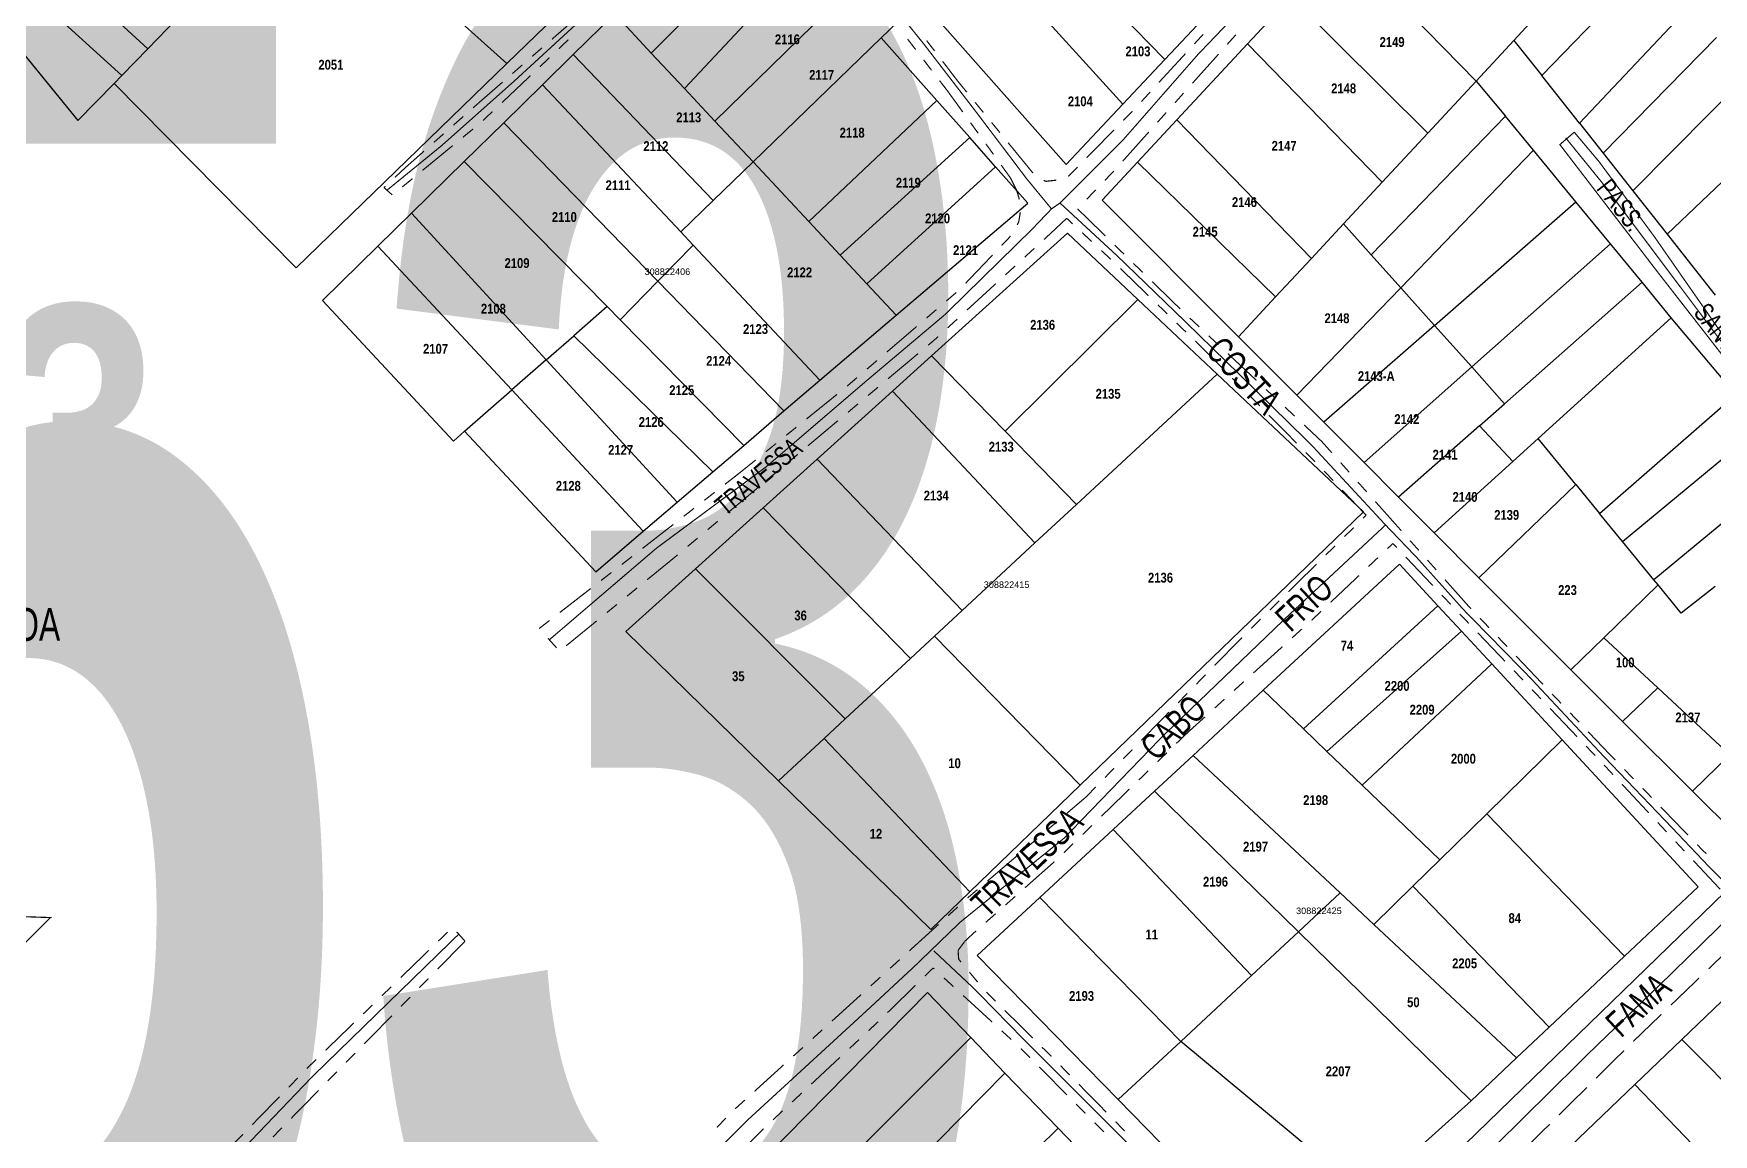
# Model space of a CAD drawing. Extents: x 204296 to 206006, y 4860262 to 4862155.
# Drawn here: x 205171.4 to 205428.5, y 4860893.6 to 4861062.1 of the extents above; entities that cross this region are included whole.
import ezdxf
from ezdxf.enums import TextEntityAlignment as Align

# ---------------------------------------------------------------- set-up
doc = ezdxf.new("R2010")
doc.units = 0
doc.header["$LTSCALE"] = 1.5
doc.header["$MEASUREMENT"] = 0
doc.linetypes.add('TRACO_25', pattern=[8, 3, -1, 1, -1, 1, -1])
for name, color, linetype in [('CD-MALHA-LOTES', 40, 'CONTINUOUS'), ('CD_TXT_QUADRA', 7, 'CONTINUOUS'), ('LM-TXT-LSF', 7, 'CONTINUOUS'), ('RU-QUADRAS', 6, 'CONTINUOUS'), ('SV-EIXO-RUA-N-PAV', 6, 'CONTINUOUS'), ('SV-EIXO-RUA-PAV', 20, 'CONTINUOUS'), ('SV-RUA-NAO-PAV-S-GUIA-C-GUIA', 7, 'CONTINUOUS'), ('SV-RUA-PAVIM-S-GUIA-C-GUIA', 7, 'CONTINUOUS'), ('SV-TXT-RUA-N-PAV-S-GUIA-C-GUIA', 7, 'CONTINUOUS'), ('SV-TXT-RUA-PAV-S-GUIA-C-GUIA', 7, 'CONTINUOUS'), ('Th_NmrPot', 1, 'CONTINUOUS')]:
    doc.layers.add(name, color=color, linetype=linetype)
doc.styles.add('3088-22-2D_TXT$0$ARIAL', font='ARIAL.TTF')
doc.styles.add('ARIAL', font='ARIAL.TTF')
doc.styles.add('MONOTXT', font='ARIAL.TTF', dxfattribs={"height": 0.2})
doc.styles.get("Standard").update_dxf_attribs({"font": 'swisscbo.ttf'})

msp = doc.modelspace()

# ---------------------------------------------------------------- linework, layer by layer
at = {"layer": 'CD-MALHA-LOTES', "linetype": 'Continuous'}
for p, q in [((205243.87, 4861057.56), (205213.38, 4861084.94)), ((205402.3, 4861055.69), (205429.81, 4861084.16)), ((205321.6, 4861081.66), (205344.6, 4861058.15)), ((205167.79, 4861079.15), (205188.92, 4861059.8)), ((205265.97, 4861059.13), (205286.12, 4861079.33)), ((205316.05, 4861075.62), (205338.17, 4861051.31)), ((205392.23, 4861054.83), (205371.57, 4861075.95)), ((205163.9, 4861074.83), (205184.92, 4861055.68)), ((205290.48, 4861074.48), (205271.06, 4861053.69)), ((205410.21, 4861074.31), (205398, 4861061.08)), ((205431.5, 4861073.26), (205408.05, 4861048.41)), ((205160.27, 4861070.8), (205178.23, 4861048.81)), ((205275.7, 4861048.73), (205296.29, 4861068.84)), ((205243.87, 4861057.56), (205254.26, 4861067.66)), ((205307.77, 4861066.62), (205329.47, 4861042.06)), ((205363.88, 4861067.69), (205357.26, 4861060.57)), ((205363.88, 4861067.69), (205384.84, 4861046.87)), ((205188.92, 4861059.8), (205193.37, 4861064.37)), ((205260.38, 4861065.12), (205254.04, 4861058.9)), ((205260.38, 4861065.12), (205265.97, 4861059.13)), ((205301.18, 4861061.47), (205303.67, 4861063.88)), ((205344.6, 4861058.15), (205350.47, 4861064.39)), ((205301.18, 4861061.47), (205281.55, 4861042.47)), ((205309.68, 4861051.87), (205301.18, 4861061.47)), ((205357.26, 4861060.57), (205346.43, 4861048.93)), ((205357.26, 4861060.57), (205377.86, 4861039.37)), ((205392.23, 4861054.83), (205398, 4861061.08)), ((205398, 4861061.08), (205402.3, 4861055.69)), ((205429.01, 4861061.52), (205411.68, 4861043.81)), ((205184.92, 4861055.68), (205188.92, 4861059.8)), ((205211.64, 4861026.24), (205243.87, 4861057.56)), ((205254.04, 4861058.9), (205249.32, 4861054.28)), ((205254.04, 4861058.9), (205275.46, 4861036.57)), ((205271.06, 4861053.69), (205265.97, 4861059.13)), ((205338.17, 4861051.31), (205344.6, 4861058.15)), ((205184.92, 4861055.68), (205183.77, 4861054.5)), ((205408.05, 4861048.41), (205402.3, 4861055.69)), ((205434.13, 4861056.13), (205416.24, 4861038.04)), ((205178.23, 4861048.81), (205183.77, 4861054.5)), ((205183.77, 4861054.5), (205211.64, 4861026.24)), ((205249.32, 4861054.28), (205243.42, 4861048.48)), ((205270.48, 4861031.75), (205249.32, 4861054.28)), ((205275.7, 4861048.73), (205271.06, 4861053.69)), ((205384.84, 4861046.87), (205392.23, 4861054.83)), ((205392.23, 4861054.83), (205396.75, 4861049.47)), ((205309.68, 4861051.87), (205290.09, 4861033.34)), ((205314.72, 4861046.19), (205309.68, 4861051.87)), ((205329.47, 4861042.06), (205338.17, 4861051.31)), ((205243.42, 4861048.48), (205237.36, 4861042.55)), ((205243.42, 4861048.48), (205267, 4861024.21)), ((205281.55, 4861042.47), (205275.7, 4861048.73)), ((205346.43, 4861048.93), (205340.4, 4861042.45)), ((205367.02, 4861027.7), (205346.43, 4861048.93)), ((205396.75, 4861049.47), (205376.18, 4861028.26)), ((205401.02, 4861044.26), (205396.75, 4861049.47)), ((205408.05, 4861048.41), (205411.68, 4861043.81)), ((205440.45, 4861049.48), (205421.47, 4861031.4)), ((205294.89, 4861028.2), (205314.72, 4861046.19)), ((205318.68, 4861041.72), (205314.72, 4861046.19)), ((205377.86, 4861039.37), (205384.84, 4861046.87)), ((205237.36, 4861042.55), (205229.28, 4861034.62)), ((205259.21, 4861020.34), (205237.36, 4861042.55)), ((205275.46, 4861036.57), (205281.55, 4861042.47)), ((205281.55, 4861042.47), (205290.09, 4861033.34)), ((205340.4, 4861042.45), (205335, 4861036.64)), ((205361.54, 4861021.8), (205340.4, 4861042.45)), ((205380.7, 4861023.21), (205401.02, 4861044.26)), ((205407.5, 4861036.37), (205401.02, 4861044.26)), ((205411.68, 4861043.81), (205416.24, 4861038.04)), ((205298.98, 4861023.83), (205318.68, 4861041.72)), ((205323.59, 4861036.18), (205318.68, 4861041.72)), ((205371.95, 4861033), (205377.86, 4861039.37)), ((205416.24, 4861038.04), (205421.47, 4861031.4)), ((205229.28, 4861034.62), (205224.14, 4861029.58)), ((205229.28, 4861034.62), (205249.91, 4861012.19)), ((205275.46, 4861036.57), (205270.48, 4861031.75)), ((205303.48, 4861019.02), (205323.59, 4861036.18)), ((205335, 4861036.64), (205355.88, 4861015.71)), ((205385.86, 4861017.44), (205407.5, 4861036.37)), ((205412.78, 4861029.93), (205407.5, 4861036.37)), ((205290.09, 4861033.34), (205294.89, 4861028.2)), ((205371.95, 4861033), (205367.02, 4861027.7)), ((205376.18, 4861028.26), (205371.95, 4861033)), ((205224.14, 4861029.58), (205215.64, 4861021.25)), ((205244.64, 4861007.57), (205224.14, 4861029.58)), ((205267, 4861024.21), (205272.38, 4861029.72)), ((205272.38, 4861029.72), (205270.48, 4861031.75)), ((205291.8, 4861009.04), (205272.38, 4861029.72)), ((205329.71, 4861031.55), (205308.89, 4861012.77)), ((205340.45, 4861021.43), (205329.71, 4861031.55)), ((205391.55, 4861011.08), (205412.78, 4861029.93)), ((205417.62, 4861024.04), (205412.78, 4861029.93)), ((205421.47, 4861031.4), (205428.83, 4861022.08)), ((205294.89, 4861028.2), (205298.98, 4861023.83)), ((205367.02, 4861027.7), (205361.54, 4861021.8)), ((205380.7, 4861023.21), (205376.18, 4861028.26)), ((205267, 4861024.21), (205261.22, 4861018.29)), ((205286.29, 4861004.34), (205267, 4861024.21)), ((205298.98, 4861023.83), (205303.48, 4861019.02)), ((205361.54, 4861021.8), (205355.88, 4861015.71)), ((205380.7, 4861023.21), (205364.81, 4861006.75)), ((205385.86, 4861017.44), (205380.7, 4861023.21)), ((205417.62, 4861024.04), (205396.57, 4861005.46)), ((205422.1, 4861018.58), (205417.62, 4861024.04)), ((205215.64, 4861021.25), (205235.7, 4860999.74)), ((205259.21, 4861020.34), (205254.12, 4861015.87)), ((205259.21, 4861020.34), (205261.22, 4861018.29)), ((205291.8, 4861009.04), (205303.48, 4861019.02)), ((205320.13, 4861001.26), (205340.45, 4861021.43)), ((205352.6, 4861009.99), (205340.45, 4861021.43)), ((205261.22, 4861018.29), (205280.13, 4860999.08)), ((205385.86, 4861017.44), (205368.91, 4861002.63)), ((205391.55, 4861011.08), (205385.86, 4861017.44)), ((205401.72, 4861000.11), (205422.1, 4861018.58)), ((205431.98, 4861006.86), (205422.1, 4861018.58)), ((205249.91, 4861012.19), (205254.12, 4861015.87)), ((205254.12, 4861015.87), (205275.4, 4860995.05)), ((205355.88, 4861015.71), (205364.81, 4861006.75)), ((205249.91, 4861012.19), (205244.64, 4861007.57)), ((205269.96, 4860990.4), (205249.91, 4861012.19)), ((205308.89, 4861012.77), (205302.9, 4861007.37)), ((205308.89, 4861012.77), (205320.13, 4861001.26)), ((205286.29, 4861004.34), (205291.8, 4861009.04)), ((205331.08, 4860990.04), (205352.6, 4861009.99)), ((205375, 4860988.89), (205352.6, 4861009.99)), ((205391.55, 4861011.08), (205375.07, 4860996.46)), ((205396.57, 4861005.46), (205391.55, 4861011.08)), ((205237.41, 4861001.24), (205244.64, 4861007.57)), ((205264.76, 4860985.96), (205244.64, 4861007.57)), ((205302.9, 4861007.37), (205291.39, 4860996.99)), ((205302.9, 4861007.37), (205324.71, 4860984.14)), ((205364.81, 4861006.75), (205368.91, 4861002.63)), ((205411.1, 4860988.67), (205431.98, 4861006.86)), ((205280.13, 4860999.08), (205286.29, 4861004.34)), ((205392.73, 4861002.07), (205396.57, 4861005.46)), ((205235.7, 4860999.74), (205237.41, 4861001.24)), ((205237.41, 4861001.24), (205257.47, 4860979.73)), ((205331.08, 4860990.04), (205320.13, 4861001.26)), ((205368.91, 4861002.63), (205375.07, 4860996.46)), ((205392.73, 4861002.07), (205380.35, 4860991.16)), ((205397.86, 4860996.61), (205392.73, 4861002.07)), ((205414.65, 4860984.34), (205436.05, 4861002.08)), ((205275.4, 4860995.05), (205280.13, 4860999.08)), ((205401.72, 4861000.11), (205397.86, 4860996.61)), ((205407.48, 4860993.09), (205401.72, 4861000.11)), ((205291.39, 4860996.99), (205283.11, 4860989.52)), ((205291.39, 4860996.99), (205313.58, 4860973.82)), ((205375.07, 4860996.46), (205380.35, 4860991.16)), ((205397.86, 4860996.61), (205385.81, 4860985.68)), ((205440.93, 4860996.33), (205419.44, 4860978.5)), ((205269.96, 4860990.4), (205275.4, 4860995.05)), ((205380.35, 4860991.16), (205385.81, 4860985.68)), ((205407.48, 4860993.09), (205392.65, 4860978.82)), ((205407.48, 4860993.09), (205411.1, 4860988.67)), ((205264.76, 4860985.96), (205269.96, 4860990.4)), ((205283.11, 4860989.52), (205272.76, 4860980.19)), ((205283.11, 4860989.52), (205305.65, 4860966.47)), ((205324.71, 4860984.14), (205331.08, 4860990.04)), ((205331.64, 4860947.05), (205375, 4860988.89)), ((205414.65, 4860984.34), (205411.1, 4860988.67)), ((205257.47, 4860979.73), (205264.76, 4860985.96)), ((205385.81, 4860985.68), (205392.65, 4860978.82)), ((205313.58, 4860973.82), (205324.71, 4860984.14)), ((205419.44, 4860978.5), (205414.65, 4860984.34)), ((205380.49, 4860980.91), (205359.66, 4860961.59)), ((205386.39, 4860974.53), (205380.49, 4860980.91)), ((205272.76, 4860980.19), (205262.1, 4860970.57)), ((205272.76, 4860980.19), (205295.67, 4860957.21)), ((205392.65, 4860978.82), (205406.72, 4860964.71)), ((205420.07, 4860977.73), (205419.44, 4860978.5)), ((205411.78, 4860969.63), (205420.07, 4860977.73)), ((205423.63, 4860973.39), (205420.07, 4860977.73)), ((205428.82, 4860977.46), (205423.63, 4860973.39)), ((205309.33, 4860969.88), (205313.58, 4860973.82)), ((205386.39, 4860974.53), (205365.79, 4860955.68)), ((205389.98, 4860970.65), (205386.39, 4860974.53)), ((205262.1, 4860970.57), (205285.45, 4860947.74)), ((205389.98, 4860970.65), (205369.4, 4860952.21)), ((205394.61, 4860965.65), (205389.98, 4860970.65)), ((205305.65, 4860966.47), (205309.33, 4860969.88)), ((205331.64, 4860947.05), (205309.33, 4860969.88)), ((205411.78, 4860969.63), (205406.72, 4860964.71)), ((205420.05, 4860961.94), (205411.78, 4860969.63)), ((205295.67, 4860957.21), (205305.65, 4860966.47)), ((205374.77, 4860947.06), (205394.61, 4860965.65)), ((205405.4, 4860953.98), (205394.61, 4860965.65)), ((205406.72, 4860964.71), (205414.61, 4860956.81)), ((205359.66, 4860961.59), (205348.9, 4860951.61)), ((205365.79, 4860955.68), (205359.66, 4860961.59)), ((205420.05, 4860961.94), (205414.61, 4860956.81)), ((205431.07, 4860951.7), (205420.05, 4860961.94)), ((205292.44, 4860954.22), (205295.67, 4860957.21)), ((205369.4, 4860952.21), (205365.79, 4860955.68)), ((205414.61, 4860956.81), (205425.37, 4860946.13)), ((205285.45, 4860947.74), (205292.44, 4860954.22)), ((205292.44, 4860954.22), (205314.72, 4860930.73)), ((205374.77, 4860947.06), (205369.4, 4860952.21)), ((205393.88, 4860942.69), (205405.4, 4860953.98)), ((205426.2, 4860931.51), (205405.4, 4860953.98)), ((205348.9, 4860951.61), (205343.02, 4860946.15)), ((205371.41, 4860930.57), (205348.9, 4860951.61)), ((205431.07, 4860951.7), (205425.37, 4860946.13)), ((205285.45, 4860947.74), (205308.75, 4860924.96)), ((205314.72, 4860930.73), (205331.64, 4860947.05)), ((205386.66, 4860935.62), (205374.77, 4860947.06)), ((205343.02, 4860946.15), (205336.69, 4860940.29)), ((205365.03, 4860924.62), (205343.02, 4860946.15)), ((205425.37, 4860946.13), (205432.1, 4860939.44)), ((205393.88, 4860942.69), (205386.66, 4860935.62)), ((205414.93, 4860920.88), (205393.88, 4860942.69)), ((205336.69, 4860940.29), (205325.47, 4860929.88)), ((205357.87, 4860917.94), (205336.69, 4860940.29)), ((205382.54, 4860931.58), (205386.66, 4860935.62)), ((205376.58, 4860925.74), (205382.54, 4860931.58)), ((205403.42, 4860910.02), (205382.54, 4860931.58)), ((205308.75, 4860924.96), (205314.72, 4860930.73)), ((205325.47, 4860929.88), (205315.88, 4860920.98)), ((205325.47, 4860929.88), (205347.01, 4860907.82)), ((205365.03, 4860924.62), (205371.41, 4860930.57)), ((205371.41, 4860930.57), (205376.58, 4860925.74)), ((205414.93, 4860920.88), (205426.2, 4860931.51)), ((205365.03, 4860924.62), (205357.87, 4860917.94)), ((205391.46, 4860898.74), (205365.03, 4860924.62)), ((205398.43, 4860905.31), (205376.58, 4860925.74)), ((205315.88, 4860920.98), (205337.46, 4860898.92)), ((205403.42, 4860910.02), (205414.93, 4860920.88)), ((205357.87, 4860917.94), (205347.01, 4860907.82)), ((205431.06, 4860915.17), (205423.73, 4860908.13)), ((205398.43, 4860905.31), (205403.42, 4860910.02)), ((205337.46, 4860898.92), (205347.01, 4860907.82)), ((205375.37, 4860884.28), (205347.01, 4860907.82)), ((205423.73, 4860908.13), (205416.5, 4860901.21)), ((205444.96, 4860886.7), (205423.73, 4860908.13)), ((205391.46, 4860898.74), (205398.43, 4860905.31)), ((205416.5, 4860901.21), (205405.38, 4860890.57)), ((205447.24, 4860869.44), (205416.5, 4860901.21)), ((205337.46, 4860898.92), (205362.82, 4860873)), ((205375.37, 4860884.28), (205391.46, 4860898.74))]:
    msp.add_line(p, q, dxfattribs=at)
at = {"layer": 'CD-MALHA-LOTES'}
for points in [[(205283.6, 4860890.26), (205308.25, 4860915.34), (205314.88, 4860908.44)], [(205314.88, 4860908.44), (205290.5, 4860884.06)], [(205314.88, 4860908.44), (205320.11, 4860902.99)], [(205320.11, 4860902.99), (205296.31, 4860878.84)], [(205320.11, 4860902.99), (205328.24, 4860894.54)], [(205328.24, 4860894.54), (205318.91, 4860885.36)], [(205328.24, 4860894.54), (205357.22, 4860864.38), (205349.08, 4860856.8)]]:
    msp.add_lwpolyline(points, dxfattribs=at)
at = {"layer": 'RU-QUADRAS', "linetype": 'Continuous', "const_width": 0.01}
for points in [[(205160.27, 4861070.8), (205163.9, 4861074.83), (205167.79, 4861079.15), (205171.61, 4861083.4), (205176.06, 4861088.35), (205191.08, 4861105.02), (205201.59, 4861116.71), (205222.64, 4861140.1), (205230.37, 4861132.68), (205240.68, 4861122.79), (205245.6, 4861118.07), (205255.05, 4861109), (205262.8, 4861101.56), (205267.7, 4861096.86), (205276.06, 4861088.84), (205254.26, 4861067.66), (205243.87, 4861057.56), (205211.64, 4861026.24), (205183.87, 4861054.4), (205183.77, 4861054.5), (205178.23, 4861048.81), (205160.27, 4861070.8)], [(205262.1, 4860970.57), (205272.76, 4860980.19), (205283.11, 4860989.52), (205291.39, 4860996.99), (205302.9, 4861007.37), (205308.89, 4861012.77), (205329.71, 4861031.55), (205340.45, 4861021.43), (205352.6, 4861009.99), (205375, 4860988.89), (205331.64, 4860947.05), (205314.72, 4860930.73), (205308.75, 4860924.96), (205285.45, 4860947.74), (205262.1, 4860970.57)], [(205315.88, 4860920.98), (205325.47, 4860929.88), (205336.69, 4860940.29), (205343.02, 4860946.15), (205348.9, 4860951.61), (205359.66, 4860961.59), (205380.49, 4860980.91), (205386.39, 4860974.53), (205389.98, 4860970.65), (205394.61, 4860965.65), (205405.4, 4860953.98), (205426.2, 4860931.51), (205414.93, 4860920.88), (205403.42, 4860910.02), (205398.43, 4860905.31), (205391.46, 4860898.74), (205375.37, 4860884.28), (205362.82, 4860873), (205337.46, 4860898.92), (205315.88, 4860920.98)], [(205160.96, 4860764.78), (205203.04, 4860807.76), (205244.68, 4860850.38), (205282.43, 4860889.07), (205308.25, 4860915.34), (205357.22, 4860864.38), (205310.34, 4860820.69), (205266.34, 4860778.1), (205226.93, 4860741.01), (205206.52, 4860720.94), (205188.89, 4860738.05), (205167.41, 4860757.22), (205160.96, 4860764.78)]]:
    msp.add_lwpolyline(points, close=True, dxfattribs=at)
for points in [[(205350.47, 4861064.39), (205344.6, 4861058.15), (205338.17, 4861051.31), (205329.47, 4861042.06), (205307.77, 4861066.62)], [(205432.1, 4860939.44), (205425.37, 4860946.13), (205414.61, 4860956.81), (205413.53, 4860957.88), (205406.72, 4860964.71), (205392.65, 4860978.82), (205385.81, 4860985.68), (205380.35, 4860991.16), (205375.07, 4860996.46), (205368.91, 4861002.63), (205364.81, 4861006.75), (205355.88, 4861015.71), (205335, 4861036.64), (205335, 4861036.64), (205340.4, 4861042.45), (205346.43, 4861048.93), (205357.26, 4861060.57), (205363.88, 4861067.69)], [(205303.67, 4861063.88), (205301.18, 4861061.47), (205309.68, 4861051.87), (205314.72, 4861046.19), (205318.68, 4861041.72), (205323.59, 4861036.18), (205303.48, 4861019.02), (205291.8, 4861009.04), (205286.29, 4861004.34), (205280.13, 4860999.08), (205275.4, 4860995.05), (205269.96, 4860990.4), (205264.76, 4860985.96), (205257.47, 4860979.73), (205237.41, 4861001.24), (205235.7, 4860999.74), (205215.64, 4861021.25), (205215.64, 4861021.25), (205224.14, 4861029.58), (205229.28, 4861034.62), (205237.36, 4861042.55), (205243.42, 4861048.48), (205249.32, 4861054.28), (205254.04, 4861058.9), (205260.38, 4861065.12)], [(205428.83, 4861022.08), (205421.47, 4861031.4), (205416.24, 4861038.04), (205411.68, 4861043.81), (205408.05, 4861048.41), (205402.3, 4861055.69), (205398, 4861061.08), (205392.23, 4861054.83), (205396.75, 4861049.47), (205401.02, 4861044.26), (205407.5, 4861036.37), (205412.78, 4861029.93), (205417.62, 4861024.04), (205422.1, 4861018.58), (205431.98, 4861006.86)], [(205405.38, 4860890.57), (205416.5, 4860901.21), (205423.73, 4860908.13), (205431.06, 4860915.17)]]:
    msp.add_lwpolyline(points, dxfattribs=at)
at = {"layer": 'SV-EIXO-RUA-N-PAV', "const_width": 0.18, "flags": 128}
for points in [[(205160.59, 4861211.47), (205175.36, 4861196.3), (205183.33, 4861187.74), (205195.26, 4861176.34), (205213.17, 4861158.98), (205223.71, 4861147.99), (205225.92, 4861145.69), (205235.41, 4861136.46), (205245.04, 4861125.48), (205261.86, 4861109.74), (205280.05, 4861090.47), (205285.19, 4861085.33), (205292.52, 4861077.46), (205300.39, 4861069.59), (205307.71, 4861060.5), (205315.85, 4861049.92), (205323.44, 4861039.89), (205327.24, 4861035.28)], [(205386.56, 4861203.9), (205374.98, 4861192.43), (205372.38, 4861190.27), (205366.11, 4861183.77), (205357.02, 4861174.47), (205347.28, 4861164.19), (205339.06, 4861155.53), (205334.51, 4861150.77), (205329.75, 4861144.71), (205326.08, 4861141.87), (205313.52, 4861127.83), (205301.19, 4861113.77), (205290.8, 4861102.51), (205280.05, 4861090.47), (205277.69, 4861087.73), (205275.13, 4861083.41), (205269.96, 4861078.19), (205264.29, 4861072.57), (205257.04, 4861065.9), (205245.12, 4861054.95), (205233.85, 4861044.93), (205225.47, 4861038.09)], [(205427.48, 4861140.13), (205420.97, 4861132.53), (205413.37, 4861123.85), (205401.17, 4861111.37), (205399, 4861109.61), (205378.38, 4861088.72), (205361.56, 4861071.36), (205349.62, 4861058.88), (205338.09, 4861045.72), (205328.54, 4861036.18), (205327.24, 4861035.28), (205324.26, 4861032.16), (205310.97, 4861019.13), (205298.76, 4861008.83), (205283.57, 4860995.8), (205266.75, 4860983.32), (205250.37, 4860969.31)], [(205472.14, 4860966.09), (205464.74, 4860973.12), (205453.46, 4860986.06), (205435.9, 4861006.78), (205423.14, 4861023.79), (205411.49, 4861039.32), (205405.94, 4861046.16)], [(205328.54, 4861036.18), (205337.4, 4861027.99), (205347.14, 4861018.58), (205356, 4861009.94), (205367.02, 4860999.14), (205378.37, 4860986.89), (205383.19, 4860981.86), (205390.28, 4860973.95), (205400.47, 4860963.54), (205411.76, 4860951.47), (205421.89, 4860940.89), (205427.98, 4860934.47), (205433.3, 4860929.15)], [(205378.37, 4860986.89), (205363.48, 4860973.02), (205344.3, 4860954.6), (205329.17, 4860938.95), (205313.27, 4860926.09), (205306.08, 4860919.15), (205299.01, 4860912.59), (205280.6, 4860895.68), (205253.09, 4860867.93)], [(205236.51, 4860924.25), (205214.07, 4860902.41), (205195.05, 4860882.54), (205175.89, 4860861.95), (205159.73, 4860845.72), (205145.79, 4860831.35), (205117.62, 4860803.03), (205102.18, 4860787.31), (205084.95, 4860769.93), (205069.93, 4860753.92), (205051.34, 4860735.12), (205040.84, 4860724.03), (205027.25, 4860709.73), (205011.81, 4860693.86), (204995.65, 4860677.2), (204987.07, 4860669.05), (204975.49, 4860658.47), (204971.49, 4860654.76), (204966.84, 4860649.68), (204960.98, 4860643.67), (204954.54, 4860636.52), (204949.16, 4860630.52)], [(205309.21, 4860921.71), (205315.4, 4860915.9), (205323.65, 4860907.46), (205332.65, 4860898.45), (205342.59, 4860888.52), (205350.28, 4860879.89), (205356.47, 4860872.95), (205362.29, 4860865.64), (205364.46, 4860862.58)]]:
    msp.add_lwpolyline(points, dxfattribs=at)
at = {"layer": 'SV-EIXO-RUA-PAV', "const_width": 0.18, "flags": 128}
msp.add_lwpolyline([(205538.94, 4861030.35), (205526.84, 4861019.57), (205504.16, 4860997.08), (205472.14, 4860966.09), (205463.89, 4860957.76), (205449.24, 4860944.05), (205433.3, 4860929.15), (205420.32, 4860916.46), (205410.3, 4860906.82), (205387.81, 4860884.6)], dxfattribs=at)
at = {"layer": 'SV-RUA-NAO-PAV-S-GUIA-C-GUIA', "linetype": 'TRACO_25', "const_width": 0.18, "flags": 128}
for points in [[(205254.89, 4861064.84), (205250.77, 4861061.25)], [(205251.84, 4861059.8), (205253.28, 4861061.19)], [(205305.22, 4861061.27), (205306.44, 4861059.68)], [(205309.35, 4861059.46), (205308.13, 4861061.04)], [(205350.14, 4861061.66), (205349.11, 4861060.54)], [(205350.47, 4861062), (205350.14, 4861061.66)], [(205355.47, 4861061.95), (205354.13, 4861060.46)], [(205249.26, 4861059.94), (205247.75, 4861058.63)], [(205248.94, 4861057.05), (205250.39, 4861058.43)], [(205307.66, 4861058.09), (205308.88, 4861056.51)], [(205312.98, 4861054.72), (205310.57, 4861057.87)], [(205347.75, 4861059.06), (205343.69, 4861054.65)], [(205352.8, 4861058.97), (205348.8, 4861054.5)], [(205243.13, 4861051.55), (205247.49, 4861055.68)], [(205246.24, 4861057.32), (205244.73, 4861056)], [(205310.1, 4861054.92), (205311.32, 4861053.34)], [(205243.22, 4861054.69), (205239.45, 4861051.41)], [(205311.32, 4861053.34), (205311.48, 4861053.12)], [(205311.48, 4861053.12), (205313.67, 4861050.1)], [(205313, 4861054.7), (205312.98, 4861054.72)], [(205314.27, 4861053.15), (205313, 4861054.7)], [(205342.34, 4861053.17), (205340.99, 4861051.7)], [(205347.46, 4861053.01), (205346.13, 4861051.52)], [(205239.45, 4861051.4), (205238.7, 4861050.75)], [(205239.45, 4861051.41), (205239.45, 4861051.4)], [(205240.22, 4861048.81), (205241.67, 4861050.18)], [(205316.8, 4861050.05), (205315.54, 4861051.6)], [(205339.63, 4861050.23), (205338.23, 4861048.81)], [(205344.79, 4861050.03), (205343.46, 4861048.54)], [(205237.2, 4861049.42), (205235.7, 4861048.1)], [(205237.15, 4861046.25), (205238.7, 4861047.51)], [(205314.84, 4861048.48), (205316.01, 4861046.86)], [(205319.34, 4861046.96), (205318.07, 4861048.51)], [(205336.82, 4861047.38), (205332.62, 4861043.1)], [(205230.96, 4861041.17), (205235.6, 4861044.98)], [(205234.2, 4861046.78), (205232.7, 4861045.45)], [(205317.19, 4861045.24), (205318.36, 4861043.62)], [(205324.4, 4861040.77), (205320.6, 4861045.41)], [(205342.13, 4861047.05), (205338.13, 4861042.58)], [(205470.09, 4860970.15), (205465.33, 4860973.71), (205450.2, 4860991.89), (205432.56, 4861012.27), (205419.53, 4861031), (205411.05, 4861042.51), (205407.25, 4861047.02), (205405.05, 4861045.12), (205420.03, 4861025.59), (205437.38, 4861003.3), (205455.72, 4860981.72), (205466.39, 4860969.8), (205467.74, 4860967.25)], [(205228.96, 4861042.14), (205228.45, 4861041.7)], [(205231.2, 4861044.13), (205228.96, 4861042.14)], [(205319.53, 4861042), (205320.7, 4861040.38)], [(205228.45, 4861041.7), (205226.75, 4861040.11)], [(205227.87, 4861038.64), (205229.42, 4861039.9)], [(205320.7, 4861040.38), (205320.91, 4861040.1)], [(205320.91, 4861040.1), (205321.65, 4861038.62)], [(205326.34, 4861039.49), (205326.04, 4861039.66)], [(205327, 4861039.57), (205326.34, 4861039.49)], [(205327.99, 4861039.68), (205327, 4861039.57)], [(205331.21, 4861041.68), (205329.81, 4861040.25)], [(205336.66, 4861040.95), (205335.41, 4861039.64)], [(205336.79, 4861041.09), (205336.66, 4861040.95)], [(205225.28, 4861038.75), (205225.06, 4861038.55)], [(205225.06, 4861038.55), (205226.33, 4861037.42)], [(205321.65, 4861038.62), (205321.91, 4861038.09)], [(205321.91, 4861038.09), (205322.32, 4861036.74)], [(205334.02, 4861038.2), (205332.63, 4861036.76)], [(205322.46, 4861034.76), (205322.3, 4861033.78)], [(205331.25, 4861035.32), (205331.22, 4861035.29)], [(205331.22, 4861035.29), (205335.49, 4861031.13)], [(205322.22, 4861033.3), (205322, 4861032.83)], [(205322.3, 4861033.78), (205322.22, 4861033.3)], [(205327.22, 4861031.64), (205329.01, 4861033.32)], [(205329.01, 4861033.32), (205329.57, 4861033.84)], [(205329.57, 4861033.84), (205330.47, 4861033)], [(205320.77, 4861030.89), (205319.6, 4861029.67)], [(205320.96, 4861031.14), (205320.77, 4861030.89)], [(205323.13, 4861027.89), (205324.61, 4861029.24)], [(205326.08, 4861030.59), (205326.82, 4861031.27)], [(205326.82, 4861031.27), (205327.22, 4861031.64)], [(205331.94, 4861031.64), (205333.4, 4861030.28)], [(205336.92, 4861029.74), (205338.35, 4861028.34)], [(205318.22, 4861028.22), (205314.08, 4861023.88)], [(205334.86, 4861028.91), (205336.33, 4861027.55)], [(205339.78, 4861026.94), (205341.21, 4861025.55)], [(205320.19, 4861025.18), (205321.66, 4861026.54)], [(205337.77, 4861026.17), (205342.08, 4861021.99)], [(205342.65, 4861024.15), (205346.94, 4861019.96)], [(205312.66, 4861022.48), (205311.14, 4861021.18)], [(205314.29, 4861019.78), (205318.71, 4861023.83)], [(205309.62, 4861019.87), (205308.11, 4861018.57)], [(205343.52, 4861020.6), (205344.95, 4861019.21)], [(205306.59, 4861017.27), (205302.03, 4861013.36)], [(205311.34, 4861017.07), (205312.82, 4861018.42)], [(205346.39, 4861017.81), (205347.82, 4861016.42)], [(205348.39, 4861018.58), (205349.85, 4861017.22)], [(205308.36, 4861014.41), (205309.12, 4861015.05)], [(205309.12, 4861015.05), (205309.34, 4861015.23)], [(205309.34, 4861015.23), (205309.87, 4861015.72)], [(205349.26, 4861015.03), (205349.98, 4861014.33)], [(205349.98, 4861014.33), (205350.31, 4861014.01)], [(205350.31, 4861014.01), (205353.5, 4861010.79)], [(205351.31, 4861015.85), (205352.77, 4861014.48)], [(205300.52, 4861012.06), (205299, 4861010.76)], [(205302.22, 4861009.28), (205306.82, 4861013.13)], [(205354.23, 4861013.12), (205358.61, 4861009.02)], [(205297.48, 4861009.46), (205295.96, 4861008.15)], [(205354.91, 4861009.36), (205356.31, 4861007.94)], [(205294.41, 4861006.89), (205289.74, 4861003.12)], [(205299.16, 4861006.71), (205300.69, 4861007.99)], [(205357.72, 4861006.52), (205359.13, 4861005.1)], [(205360.07, 4861007.65), (205361.53, 4861006.28)], [(205296.09, 4861004.14), (205297.62, 4861005.43)], [(205360.53, 4861003.68), (205364.76, 4860999.41)], [(205362.99, 4861004.92), (205364.46, 4861003.55)], [(205288.19, 4861001.87), (205286.63, 4861000.61)], [(205289.95, 4860999.01), (205294.55, 4861002.86)], [(205365.92, 4861002.19), (205368.11, 4861000.14)], [(205285.07, 4860999.35), (205283.52, 4860998.1)], [(205368.11, 4861000.14), (205368.64, 4860999.63)], [(205368.64, 4860999.63), (205370.15, 4860997.94)], [(205281.96, 4860996.84), (205280.4, 4860995.59)], [(205286.89, 4860996.44), (205288.42, 4860997.72)], [(205366.16, 4860997.99), (205367.57, 4860996.57)], [(205371.48, 4860996.45), (205372.81, 4860994.96)], [(205279.7, 4860995.02), (205277.26, 4860993.12)], [(205280.4, 4860995.59), (205279.7, 4860995.02)], [(205283.82, 4860993.87), (205285.35, 4860995.16)], [(205368.97, 4860995.15), (205370.35, 4860993.69)], [(205374.14, 4860993.46), (205375.47, 4860991.97)], [(205275.68, 4860991.89), (205274.1, 4860990.66)], [(205277.68, 4860988.74), (205282.28, 4860992.59)], [(205371.72, 4860992.24), (205375.17, 4860988.62)], [(205272.52, 4860989.44), (205270.94, 4860988.21)], [(205375.4, 4860988.37), (205374.93, 4860987.91)], [(205375.17, 4860988.62), (205375.4, 4860988.37)], [(205376.8, 4860990.48), (205380.79, 4860986)], [(205269.36, 4860986.98), (205264.63, 4860983.3)], [(205274.62, 4860986.17), (205276.15, 4860987.46)], [(205373.5, 4860986.5), (205372.07, 4860985.1)], [(205271.55, 4860983.61), (205273.08, 4860984.89)], [(205370.65, 4860983.7), (205369.22, 4860982.3)], [(205379.49, 4860984.06), (205378.67, 4860983.28)], [(205380.09, 4860983.42), (205379.49, 4860984.06)], [(205382.12, 4860984.5), (205383.45, 4860983.01)], [(205263.05, 4860982.07), (205261.47, 4860980.84)], [(205265.37, 4860978.52), (205269.24, 4860981.68)], [(205269.24, 4860981.68), (205269.46, 4860981.86)], [(205269.46, 4860981.86), (205270.01, 4860982.32)], [(205367.8, 4860980.89), (205363.52, 4860976.69)], [(205377.22, 4860981.91), (205375.76, 4860980.53)], [(205385.6, 4860977.62), (205381.47, 4860981.97)], [(205384.78, 4860981.52), (205386.12, 4860980.02)], [(205259.88, 4860979.62), (205258.3, 4860978.39)], [(205374.31, 4860979.16), (205369.95, 4860975.04)], [(205387.45, 4860978.53), (205390.77, 4860974.8)], [(205256.72, 4860977.17), (205251.98, 4860973.49)], [(205262.27, 4860975.99), (205263.82, 4860977.26)], [(205362.09, 4860975.29), (205360.67, 4860973.88)], [(205388.04, 4860975.05), (205386.97, 4860976.17)], [(205259.17, 4860973.46), (205260.72, 4860974.73)], [(205367.48, 4860972.7), (205367.04, 4860972.3)], [(205367.77, 4860972.98), (205367.48, 4860972.7)], [(205368.5, 4860973.66), (205367.77, 4860972.98)], [(205388.35, 4860974.72), (205388.04, 4860975.05)], [(205391.11, 4860971.83), (205389.73, 4860973.27)], [(205390.77, 4860974.8), (205391.04, 4860974.49)], [(205391.04, 4860974.49), (205391.45, 4860974.06)], [(205392.83, 4860972.61), (205394.21, 4860971.17)], [(205250.4, 4860972.27), (205248.82, 4860971.04)], [(205252.97, 4860968.41), (205257.62, 4860972.2)], [(205359.24, 4860972.48), (205357.81, 4860971.08)], [(205365.55, 4860970.96), (205364.07, 4860969.61)], [(205396.64, 4860966.04), (205392.49, 4860970.38)], [(205250.15, 4860969.56), (205251.5, 4860968.07)], [(205356.4, 4860969.66), (205352.2, 4860965.38)], [(205362.59, 4860968.27), (205358.15, 4860964.24)], [(205395.59, 4860969.72), (205396.97, 4860968.27)], [(205398.35, 4860966.82), (205402.48, 4860962.47)], [(205350.81, 4860963.95), (205349.41, 4860962.52)], [(205356.66, 4860962.9), (205355.18, 4860961.55)], [(205399.4, 4860963.15), (205398.02, 4860964.6)], [(205348.01, 4860961.09), (205346.61, 4860959.66)], [(205353.7, 4860960.21), (205352.22, 4860958.87)], [(205402.16, 4860960.26), (205400.78, 4860961.7)], [(205403.86, 4860961.03), (205405.24, 4860959.58)], [(205345.21, 4860958.23), (205341.01, 4860953.94)], [(205350.74, 4860957.52), (205348.51, 4860955.51)], [(205407.69, 4860954.47), (205403.55, 4860958.81)], [(205406.62, 4860958.13), (205408, 4860956.68)], [(205347.95, 4860954.99), (205346.34, 4860953.44)], [(205348.51, 4860955.51), (205347.95, 4860954.99)], [(205409.38, 4860955.23), (205411.45, 4860953.06)], [(205339.62, 4860952.51), (205338.22, 4860951.08)], [(205344.91, 4860952.04), (205343.47, 4860950.65)], [(205410.45, 4860951.58), (205409.07, 4860953.03)], [(205411.45, 4860953.06), (205411.73, 4860952.76)], [(205411.73, 4860952.76), (205413.53, 4860950.9)], [(205336.82, 4860949.65), (205335.42, 4860948.22)], [(205413.19, 4860948.67), (205411.83, 4860950.13)], [(205414.92, 4860949.47), (205416.32, 4860948.03)], [(205342.04, 4860949.26), (205340.61, 4860947.86)], [(205418.65, 4860942.82), (205414.56, 4860947.2)], [(205332.45, 4860945.19), (205329.59, 4860942.75)], [(205332.62, 4860945.36), (205332.45, 4860945.19)], [(205334.02, 4860946.79), (205332.62, 4860945.36)], [(205339.17, 4860946.47), (205334.87, 4860942.29)], [(205417.71, 4860946.59), (205419.1, 4860945.16)], [(205420.49, 4860943.72), (205424.66, 4860939.41)], [(205328.07, 4860941.45), (205326.55, 4860940.16)], [(205333.43, 4860940.89), (205332, 4860939.5)], [(205421.38, 4860939.9), (205420.02, 4860941.36)], [(205325.03, 4860938.86), (205323.51, 4860937.56)], [(205330.56, 4860938.11), (205329.13, 4860936.71)], [(205424.11, 4860936.97), (205422.75, 4860938.43)], [(205426.06, 4860937.97), (205426.75, 4860937.25)], [(205426.75, 4860937.25), (205426.97, 4860937.03)], [(205426.97, 4860937.03), (205427.47, 4860936.56)], [(205321.98, 4860936.26), (205317.42, 4860932.37)], [(205327.68, 4860935.34), (205323.18, 4860931.36)], [(205429.58, 4860931.13), (205425.48, 4860935.51)], [(205314.61, 4860929.98), (205314.38, 4860929.77)], [(205315.13, 4860930.42), (205314.61, 4860929.98)], [(205315.9, 4860931.07), (205315.13, 4860930.42)], [(205321.69, 4860930.04), (205320.19, 4860928.71)], [(205079.72, 4860833.18), (205129.88, 4860883.21), (205174.04, 4860926.79), (205167.63, 4860927)], [(205312.9, 4860928.42), (205311.42, 4860927.08)], [(205318.69, 4860927.39), (205317.19, 4860926.07)], [(205233.37, 4860923.17), (205234.81, 4860924.56)], [(205236.19, 4860924.6), (205236.86, 4860923.86)], [(205236.86, 4860923.86), (205237.47, 4860923.17)], [(205309.94, 4860925.74), (205305.49, 4860921.71)], [(205315.27, 4860924.37), (205314.22, 4860923.39)], [(205315.69, 4860924.74), (205315.27, 4860924.37)], [(205227.62, 4860917.6), (205231.93, 4860921.77)], [(205237.47, 4860923.17), (205233.27, 4860918.89)], [(205312.98, 4860921.82), (205312.94, 4860921.77)], [(205312.94, 4860921.77), (205313, 4860920.84)], [(205313.98, 4860923.17), (205312.98, 4860921.82)], [(205314.22, 4860923.39), (205313.98, 4860923.17)], [(205304.01, 4860920.36), (205302.53, 4860919.02)], [(205309.13, 4860919.07), (205307.86, 4860917.83)], [(205309.29, 4860918.92), (205309.13, 4860919.07)], [(205313, 4860920.84), (205313.03, 4860920.42)], [(205313.03, 4860920.42), (205313.4, 4860919.97)], [(205224.75, 4860914.82), (205226.19, 4860916.21)], [(205231.87, 4860917.46), (205230.47, 4860916.03)], [(205301.05, 4860917.67), (205299.57, 4860916.33)], [(205306.43, 4860916.43), (205302.14, 4860912.24)], [(205312.24, 4860916.21), (205310.77, 4860917.56)], [(205314.67, 4860918.44), (205315.95, 4860916.9)], [(205229.07, 4860914.61), (205227.67, 4860913.18)], [(205298.09, 4860914.99), (205293.64, 4860910.95)], [(205318.14, 4860910.81), (205313.72, 4860914.86)], [(205317.26, 4860915.39), (205318.68, 4860913.98)], [(205221.88, 4860912.03), (205223.31, 4860913.42)], [(205226.27, 4860911.75), (205222.06, 4860907.47)], [(205320.1, 4860912.57), (205324.37, 4860908.35)], [(205216.13, 4860906.47), (205220.44, 4860910.64)], [(205292.16, 4860909.61), (205290.68, 4860908.27)], [(205300.7, 4860910.84), (205299.24, 4860909.48)], [(205321.09, 4860908.11), (205319.61, 4860909.46)], [(205220.66, 4860906.04), (205219.26, 4860904.61)], [(205289.2, 4860906.92), (205287.72, 4860905.58)], [(205297.78, 4860908.11), (205296.32, 4860906.75)], [(205323.96, 4860905.33), (205322.55, 4860906.74)], [(205325.79, 4860906.94), (205327.21, 4860905.54)], [(205213.27, 4860903.67), (205213.7, 4860904.11)], [(205213.7, 4860904.11), (205214.7, 4860905.07)], [(205217.86, 4860903.18), (205216.46, 4860901.76)], [(205286.24, 4860904.24), (205281.79, 4860900.2)], [(205294.85, 4860905.38), (205290.47, 4860901.29)], [(205329.6, 4860899.65), (205325.37, 4860903.91)], [(205328.62, 4860904.12), (205330.02, 4860902.69)], [(205210.48, 4860900.81), (205211.88, 4860902.24)], [(205331.42, 4860901.27), (205335.63, 4860896.99)], [(205204.9, 4860895.08), (205209.08, 4860899.37)], [(205215.06, 4860900.33), (205210.86, 4860896.05)], [(205280.31, 4860898.86), (205278.83, 4860897.52)], [(205289.01, 4860899.93), (205287.54, 4860898.56)], [(205332.43, 4860896.82), (205331.01, 4860898.24)], [(205277.42, 4860896.1), (205276.02, 4860894.67)], [(205286.08, 4860897.2), (205284.62, 4860895.83)], [(205337.03, 4860895.56), (205338.43, 4860894.13)], [(205202.11, 4860892.21), (205203.5, 4860893.64)], [(205209.46, 4860894.62), (205208.06, 4860893.19)], [(205283.16, 4860894.47), (205278.95, 4860890.19)], [(205335.25, 4860893.98), (205333.84, 4860895.4)]]:
    msp.add_lwpolyline(points, dxfattribs=at)
at = {"layer": 'SV-RUA-PAVIM-S-GUIA-C-GUIA', "const_width": 0.18, "flags": 128}
for points in [[(205430.03, 4860930.42), (205385.71, 4860887.4), (205364.27, 4860866.94)], [(205432.13, 4860923.09), (205427.81, 4860918.93)], [(205426.37, 4860917.54), (205422.04, 4860913.38)], [(205420.6, 4860911.99), (205416.28, 4860907.83)], [(205414.86, 4860906.43), (205410.6, 4860902.2)], [(205409.18, 4860900.79), (205404.91, 4860896.57)], [(205403.49, 4860895.16), (205399.23, 4860890.94)]]:
    msp.add_lwpolyline(points, dxfattribs=at)

# ---------------------------------------------------------------- texts
at = {"layer": 'CD_TXT_QUADRA', "linetype": 'Continuous', "style": 'MONOTXT'}
for s, p in [('308822406', (205264.95, 4861025.16)), ('308822415', (205316.87, 4860977.24)), ('308822425', (205364.67, 4860927.32))]:
    msp.add_text(s, height=1, rotation=0.1, dxfattribs=at).set_placement(p)
at = {"layer": 'LM-TXT-LSF', "width": 0.7}
msp.add_text('53', height=225, dxfattribs=at).set_placement((205120.44, 4860853.62))
at = {"layer": 'LM-TXT-LSF'}
msp.add_text('53', height=40, dxfattribs=at).set_placement((205139.74, 4860980.53))
at = {"layer": 'LM-TXT-LSF', "style": 'ARIAL', "width": 0.7}
msp.add_text('ÁGUA  BOA', height=5, dxfattribs=at).set_placement((205148.62, 4860969.16))
at = {"layer": 'SV-TXT-RUA-N-PAV-S-GUIA-C-GUIA', "width": 0.7}
for s, height, rotation, style, p in [('PASS.                   SANTA                          RITA', 3, 308, 'ARIAL', (205410.53, 4861038.35)), ('COSTA', 4, 313, 'ARIAL', (205350.65, 4861013.36)), ('TRAVESSA', 3, 40, 'ARIAL', (205277.33, 4860988.14)), ('FRIO', 4, 43, '3088-22-2D_TXT$0$ARIAL', (205363.85, 4860970.34)), ('CABO', 4, 44, '3088-22-2D_TXT$0$ARIAL', (205343.27, 4860950.62)), ('TRAVESSA', 4, 44, '3088-22-2D_TXT$0$ARIAL', (205317.34, 4860926.59))]:
    msp.add_text(s, height=height, rotation=rotation, dxfattribs=dict(at, style=style)).set_placement(p)
at = {"layer": 'SV-TXT-RUA-PAV-S-GUIA-C-GUIA', "style": 'ARIAL', "width": 0.7}
msp.add_text('FAMA', height=4, rotation=43, dxfattribs=at).set_placement((205414.42, 4860908.27))
at = {"layer": 'Th_NmrPot', "color": 1}
for s, p in [('2116', (205284.9, 4861061.24)), ('2103', (205338.56, 4861059.4)), ('2149', (205377.46, 4861060.83)), ('2051', (205215.03, 4861057.35)), ('2117', (205290.14, 4861055.79)), ('2104', (205329.74, 4861051.75)), ('2148', (205370.04, 4861053.73)), ('2113', (205269.8, 4861049.29)), ('2118', (205294.81, 4861046.95)), ('2112', (205264.77, 4861044.89)), ('2147', (205360.93, 4861044.93)), ('2111', (205258.99, 4861038.9)), ('2119', (205303.41, 4861039.29)), ('2146', (205354.86, 4861036.32)), ('2110', (205250.76, 4861034.04)), ('2120', (205307.89, 4861033.83)), ('2145', (205348.84, 4861031.79)), ('2121', (205312.17, 4861028.96)), ('2109', (205243.52, 4861026.98)), ('2122', (205286.77, 4861025.57)), ('2108', (205239.9, 4861020)), ('2148', (205369.02, 4861018.54)), ('2123', (205280.03, 4861016.88)), ('2136', (205323.97, 4861017.53)), ('2107', (205231.05, 4861013.86)), ('2124', (205274.38, 4861012.01)), ('2143-A', (205374.13, 4861009.68)), ('2125', (205268.73, 4861007.53)), ('2135', (205333.99, 4861006.97)), ('2142', (205379.71, 4861003.1)), ('2126', (205264.06, 4861002.66)), ('2127', (205259.38, 4860998.38)), ('2133', (205317.63, 4860998.87)), ('2141', (205385.56, 4860997.65)), ('2128', (205251.37, 4860992.88)), ('2134', (205307.68, 4860991.39)), ('2140', (205388.62, 4860991.19)), ('2139', (205395, 4860988.43)), ('2136', (205342.01, 4860978.82)), ('223', (205404.78, 4860976.93)), ('36', (205287.88, 4860973.04)), ('74', (205371.51, 4860968.41)), ('100', (205413.61, 4860965.85)), ('35', (205278.35, 4860963.74)), ('2200', (205378.22, 4860962.26)), ('2209', (205382.05, 4860958.61)), ('2137', (205422.73, 4860957.43)), ('10', (205311.44, 4860950.42)), ('2000', (205388.37, 4860951.11)), ('2198', (205365.76, 4860944.77)), ('12', (205299.41, 4860939.61)), ('2197', (205356.56, 4860937.65)), ('2196', (205350.43, 4860932.28)), ('84', (205397.19, 4860926.7)), ('11', (205341.62, 4860924.21)), ('2205', (205388.56, 4860919.79)), ('2193', (205329.93, 4860914.79)), ('50', (205381.67, 4860913.83)), ('2207', (205369.21, 4860903.26))]:
    msp.add_text(s, height=1.5, dxfattribs=at).set_placement(p, align=Align.MIDDLE_LEFT)

doc.saveas('drawing.dxf')
